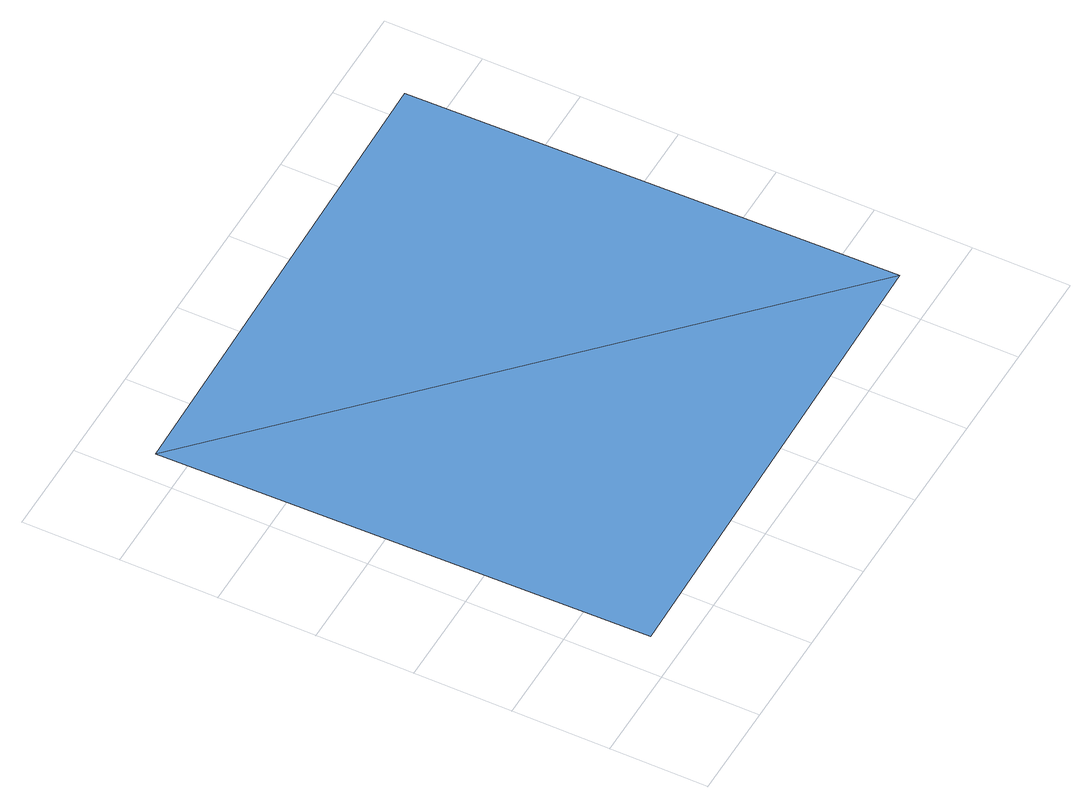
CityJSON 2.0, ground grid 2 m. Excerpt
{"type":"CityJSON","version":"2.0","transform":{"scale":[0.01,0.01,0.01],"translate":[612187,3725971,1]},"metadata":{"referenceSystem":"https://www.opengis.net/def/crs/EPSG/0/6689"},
"CityObjects":{
"waterbody1":{"type":"WaterBody","attributes":{"name":"福岡県津波浸水想定図","class":"1140","function":"2","WaterBodyTsunamiRiskAttribute.description":"1","WaterBodyTsunamiRiskAttribute.rank":"4"},"geometry":[{"type":"MultiSurface","lod":"1","boundaries":[[[0,1,2]],[[0,3,1]]]}]}
},
"vertices":[
[1080,84,95],[62,1065,95],[81,65,95],[1061,1084,95]
]}
